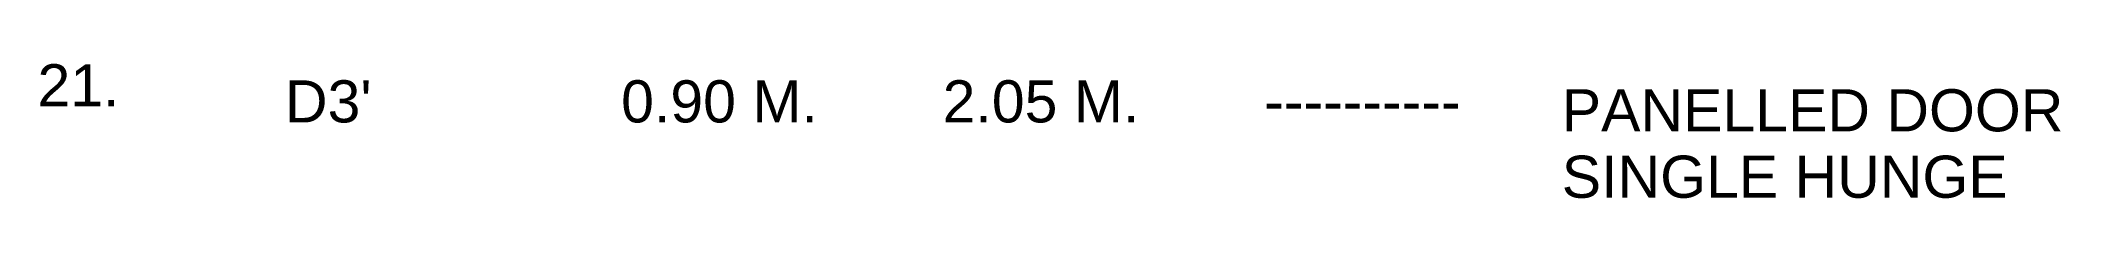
# Model space of a CAD drawing. Header units: inches. Extents: x 1367 to 15762, y 1989 to 8927.
# Drawn here: x 15582.24 to 15602.33, y 2942.19 to 2943.53 of the extents above.
import ezdxf

# ---------------------------------------------------------------- set-up
doc = ezdxf.new("R2010")
doc.units = ezdxf.units.IN
doc.header["$MEASUREMENT"] = 0
doc.layers.add('text', color=6, linetype='Continuous', lineweight=25)
doc.styles.get("Standard").update_dxf_attribs({"font": 'arial.ttf', "height": 0.36})

msp = doc.modelspace()

# ---------------------------------------------------------------- texts
at = {"layer": 'text'}
for s, p in [('21.', (15582.211, 2943.104)), ("D3'", (15584.672, 2942.944)), ('0.90 M.', (15588.015, 2942.944)), ('2.05 M.', (15591.212, 2942.944)), ('PANELLED DOOR ', (15597.369, 2942.855)), ('----------', (15594.41, 2942.944)), ('SINGLE HUNGE', (15597.369, 2942.193))]:
    msp.add_text(s, height=0.42, dxfattribs=at).set_placement(p)

doc.saveas('drawing.dxf')
